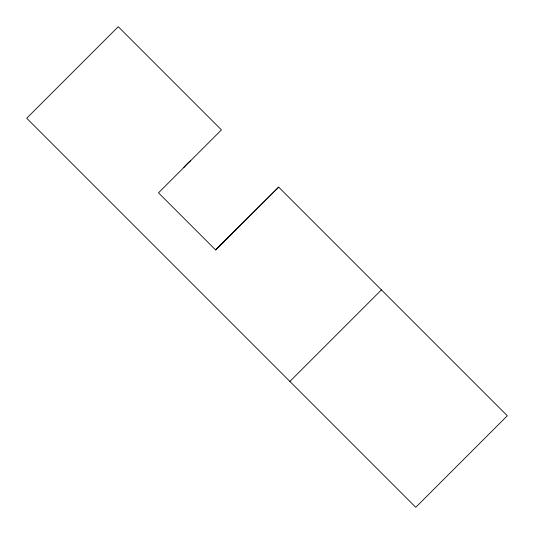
<?xml version="1.0" encoding="UTF-8"?>
<svg xmlns="http://www.w3.org/2000/svg" width="534" height="534" viewBox="0 0 534 534"><rect width="100%" height="100%" fill="white"/><g stroke="black" fill="none" stroke-linecap="round" stroke-linejoin="round"><path stroke-width="0.8" d="M278.655 187.114L215.723 250.052L158.505 192.834L221.443 129.902L118.241 26.7L26.7 118.241L415.759 507.3L507.3 415.759L278.655 187.114L215.509 249.839M289.889 381.43L381.43 289.889M183.616 167.723A40.457 40.457 0 0 1 190.611 160.734"/></g></svg>
